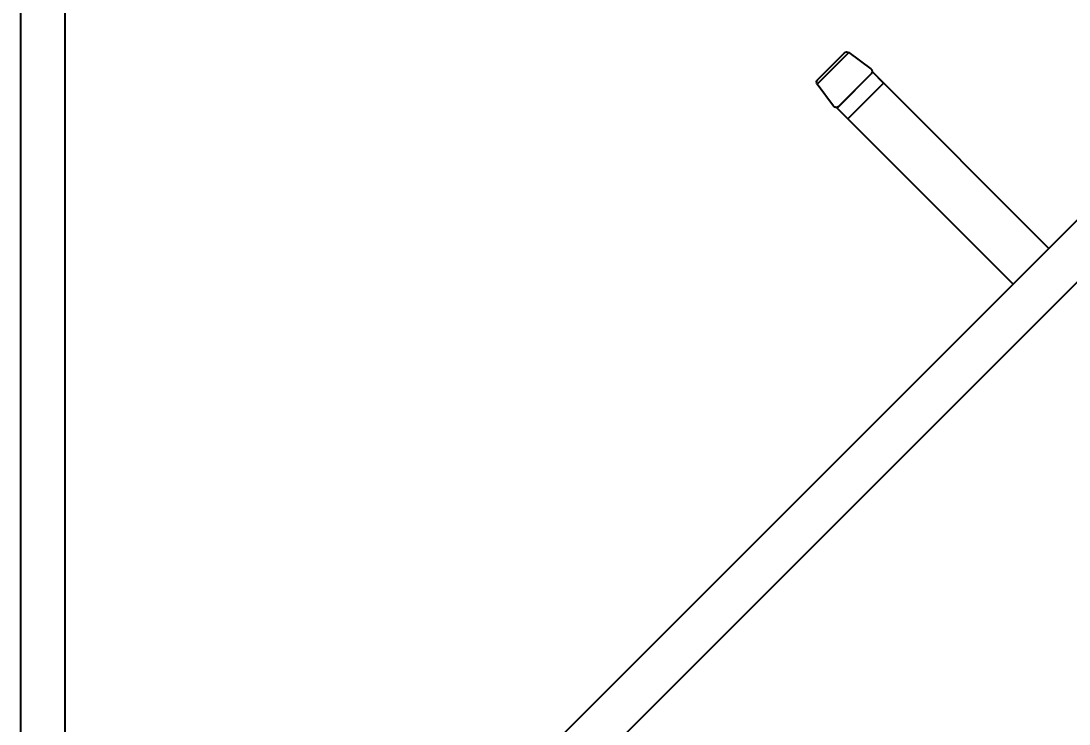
# Model space of a CAD drawing. Header units: inches. Extents: x 129892 to 140765, y 18172 to 24435.
# Drawn here: x 136306.6 to 136618, y 22656.2 to 22865.1 of the extents above; entities that cross this region are included whole.
import ezdxf

# ---------------------------------------------------------------- set-up
doc = ezdxf.new("R2010")
doc.units = ezdxf.units.IN
doc.header["$MEASUREMENT"] = 0
doc.header["$PDMODE"] = 66
doc.styles.add('EXCELSIOR', font='dim.shx', dxfattribs={"height": 45})
doc.dimstyles.new('EXCELSIOR', dxfattribs={"dimtxt": 50, "dimasz": 15, "dimexe": 20, "dimexo": 20, "dimgap": 10, "dimtad": 1, "dimdec": 0, "dimtxsty": 'EXCELSIOR', "dimblk": 'OBLIQUE', "dimcen": 2.5, "dimclrd": 1, "dimclre": 1, "dimclrt": 1, "dimadec": 0, "dimazin": 0, "dimtfac": 1, "dimtdec": 0, "dimtofl": 0, "dimtmove": 0, "dimatfit": 3, "dimfxl": 0, "dimlwd": 25, "dimarcsym": 0})

# ---------------------------------------------------------------- blocks, each defined once
blk = doc.blocks.new('_OBLIQUE')
at = {"color": 0, "linetype": 'ByBlock'}
blk.add_line((-0.5, -0.5), (0.5, 0.5), dxfattribs=at)
blk = doc.blocks.new('*D170')
at = {"color": 1, "lineweight": -2}
for p, q in [((136865.13, 23003.96), (136938.6, 22930.49)), ((136394.91, 22533.73), (136468.38, 22460.26))]:
    blk.add_line(p, q, dxfattribs=at)
at = {"color": 1, "lineweight": 25}
blk.add_line((136454.23, 22474.4), (136924.46, 22944.63), dxfattribs=at)
at = {"layer": 'Defpoints', "color": 0}
for p in [(136850.99, 23018.1), (136924.46, 22944.63), (136380.77, 22547.87)]:
    blk.add_point(p, dxfattribs=at)
at = {"color": 1, "lineweight": 25, "xscale": 15, "yscale": 15, "zscale": 15}
for p, rotation in [((136924.46, 22944.63), 44.99999999955784), ((136454.23, 22474.4), 224.9999999995578)]:
    blk.add_blockref('_OBLIQUE', p, dxfattribs=dict(at, rotation=rotation))
at = {"color": 1, "insert": (136666.37, 22732.5), "char_height": 45, "attachment_point": 5, "rotation": 45, "style": 'EXCELSIOR'}
blk.add_mtext('665', dxfattribs=at)
blk = doc.blocks.new('A$C20A732E5')
blk.add_lwpolyline([(0, 0.99, 0.458526), (1.15, 0), (9.15, 1.2, 0.371247), (10, 2.19), (10, 13.47, 0.371247), (9.15, 14.46), (1.15, 15.66, 0.458526), (0, 14.67), (0, 0.99)], format="xyb")
blk = doc.blocks.new('A$C4E242D90')
at = {"color": 253}
blk.add_lwpolyline([(1.2, 83.15), (14.46, 83.15)], dxfattribs=at)
for points in [[(0.33, 0), (0.33, 74), (15.33, 74), (15.33, 0)], [(0.33, 69.5), (0.33, 74), (15.33, 74), (15.33, 69.5)]]:
    blk.add_lwpolyline(points, close=True)
at = {"rotation": 90}
blk.add_blockref('A$C20A732E5', (15.66, 74), dxfattribs=at)

msp = doc.modelspace()

# ---------------------------------------------------------------- linework, layer by layer
for points in [[(136306.56, 24022.99), (136319.56, 24022.99), (136319.56, 22526.99), (136306.56, 22526.99)], [(136380.77, 22547.87), (136850.99, 23018.1), (136841.8, 23027.29), (136371.57, 22557.06)]]:
    msp.add_lwpolyline(points, close=True)
at = {"color": 252}
msp.add_arc((136369.99, 22544), 675.36, 0.69509, 89.57907, dxfattribs=at)

# ---------------------------------------------------------------- block references
at = {"xscale": -1, "rotation": 45}
msp.add_blockref('A$C4E242D90', (136612.22, 22797.71), dxfattribs=at)

# ---------------------------------------------------------------- dimensions: what is measured, and where the dimension line sits
dim = msp.add_linear_dim(base=(136924.46, 22944.63), p1=(136380.77, 22547.87), p2=(136850.99, 23018.1), angle=45, dimstyle='EXCELSIOR')
dim.commit()
dim.dimension.update_dxf_attribs({"geometry": '*D170', "text_midpoint": (136666.37, 22732.5)})

doc.saveas('drawing.dxf')
